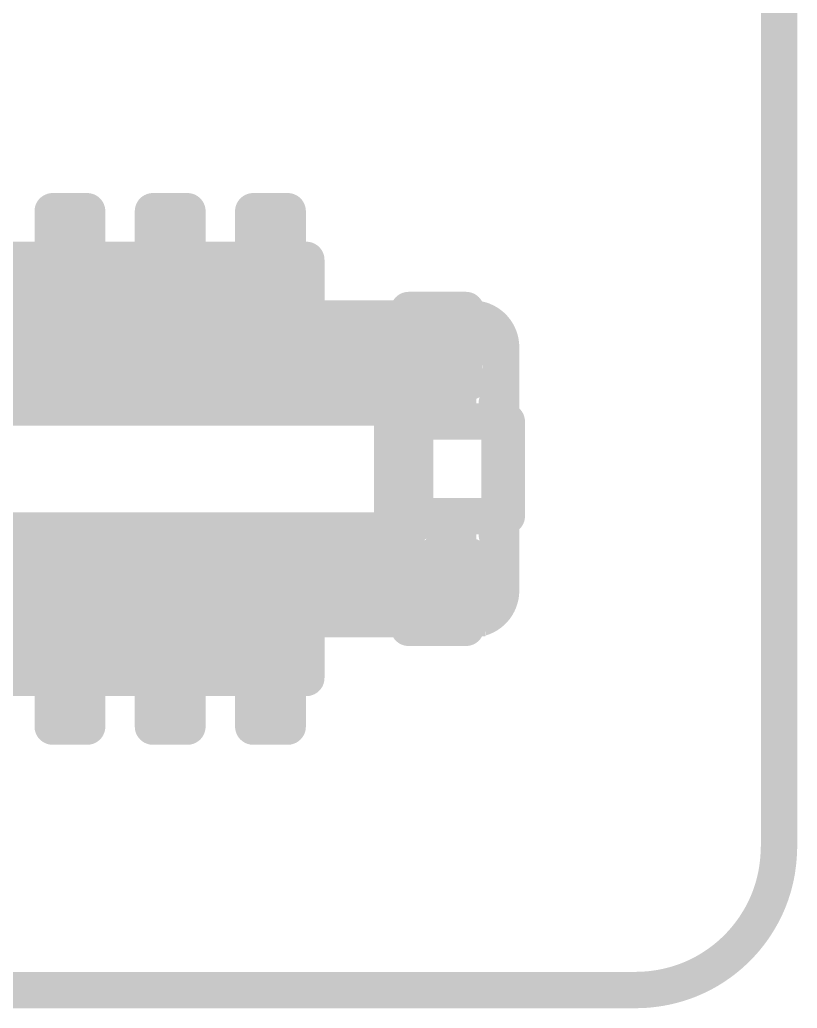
# Model space of a CAD drawing. Header units: millimetres. Extents: x 3362 to 3827, y -139 to 191.
# Drawn here: x 3564.442 to 3567.156, y -21.043 to -17.591 of the extents above; entities that cross this region are included whole.
import ezdxf

# ---------------------------------------------------------------- set-up
doc = ezdxf.new("R2010")
doc.units = ezdxf.units.MM
doc.header["$LTSCALE"] = 23.1
doc.layers.get('0').update_dxf_attribs({"linetype": 'CONTINUOUS'})

# ---------------------------------------------------------------- blocks, each defined once
blk = doc.blocks.new('PAD_R1')
at = {"const_width": 0.5}
blk.add_lwpolyline([(0.25, 0, 1), (-0.25, 0, 1)], format="xyb", close=True, dxfattribs=at)

msp = doc.modelspace()

# ---------------------------------------------------------------- linework, layer by layer
at = {"const_width": 0.127}
for points in [[(3567.092337316119, -20.479197461485), (3567.092337316119, -7.666167461485003)], [(3564.557162316119, -18.429165461485), (3564.557162316119, -18.259237461485)], [(3564.677305316119, -18.259237461485), (3564.557162316119, -18.259237461485)], [(3564.677305316119, -18.259237461485), (3564.677305316119, -18.429165461485)], [(3565.027317316119, -18.259237461485), (3564.907175316119, -18.259237461485)], [(3564.907175316119, -18.429165461485), (3564.907175316119, -18.259237461485)], [(3565.027317316119, -18.259237461485), (3565.027317316119, -18.429165461485)], [(3565.257187316119, -18.429165461485), (3565.257187316119, -18.259237461485)], [(3565.377327316119, -18.259237461485), (3565.257187316119, -18.259237461485)], [(3565.377327316119, -18.259237461485), (3565.377327316119, -18.429165461485)], [(3558.542187316119, -18.429165461485), (3565.442352316119, -18.429165461485)], [(3565.442352316119, -18.604170461485), (3565.442352316119, -18.429165461485)], [(3558.542187316119, -18.549052461485), (3565.442352316119, -18.549052461485)], [(3564.527190316118, -18.589184461485), (3564.527190316118, -18.68900746148499)], [(3564.527190316118, -18.589184461485), (3564.707277316118, -18.589184461485)], [(3564.707277316118, -18.68900746148499), (3564.707277316118, -18.589184461485)], [(3564.877202316118, -18.589184461485), (3565.057287316118, -18.589184461485)], [(3564.877202316118, -18.589184461485), (3564.877202316118, -18.68900746148499)], [(3565.057287316118, -18.68900746148499), (3565.057287316118, -18.589184461485)], [(3565.227215316118, -18.589184461485), (3565.407299316118, -18.589184461485)], [(3565.227215316118, -18.589184461485), (3565.227215316118, -18.68900746148499)], [(3565.407299316118, -18.68900746148499), (3565.407299316118, -18.589184461485)], [(3564.357264316119, -18.619157461485), (3564.527190316118, -18.619157461485)], [(3564.527190316118, -18.68900746148499), (3564.527190316118, -18.619157461485)], [(3564.707277316118, -18.619157461485), (3564.877202316118, -18.619157461485)], [(3564.707277316118, -18.619157461485), (3564.707277316118, -18.68900746148499)], [(3564.877202316118, -18.68900746148499), (3564.877202316118, -18.619157461485)], [(3565.057287316118, -18.619157461485), (3565.227215316118, -18.619157461485)], [(3565.057287316118, -18.619157461485), (3565.057287316118, -18.68900746148499)], [(3565.227215316118, -18.68900746148499), (3565.227215316118, -18.619157461485)], [(3565.407299316118, -18.619157461485), (3565.407299316118, -18.68900746148499)], [(3565.407299316118, -18.619157461485), (3565.446162316119, -18.619157461485)], [(3565.442352316119, -18.626522461485), (3565.442352316119, -18.619157461485)], [(3565.450227316119, -18.68900746148499), (3565.449464316119, -18.68722746148499), (3565.448447316118, -18.683672461485), (3565.447687316118, -18.68163946148499), (3565.447432316118, -18.679862461485), (3565.446925316119, -18.678085461485), (3565.446417316119, -18.676052461485), (3565.446162316119, -18.674274461485), (3565.445655316118, -18.672242461485), (3565.445399316119, -18.670464461485), (3565.445147316118, -18.668432461485), (3565.444129316118, -18.66284446148499), (3565.443115316119, -18.65166746148499), (3565.443115316119, -18.64887446148499), (3565.442859316118, -18.64506446148499), (3565.442607316118, -18.64150746148499), (3565.442607316118, -18.637697461485), (3565.442352316119, -18.633887461485), (3565.442352316119, -18.626522461485)], [(3565.472324316118, -18.634142461485), (3565.599832316118, -18.634142461485), (3565.994802316119, -18.634142461485)], [(3565.472324316118, -18.634142461485), (3565.472324316118, -18.734217461485)], [(3565.599832316118, -18.634142461485), (3565.599832316118, -18.88407746148499)], [(3565.599832316118, -18.88407746148499), (3565.599832316118, -18.634142461485)], [(3565.799730316118, -18.604170461485), (3565.999627316119, -18.604170461485)], [(3565.799730316118, -18.634142461485), (3565.799730316118, -18.604170461485)], [(3565.996579316118, -18.634649461485), (3565.994802316119, -18.634142461485)], [(3566.022235316118, -18.634142461485), (3565.994802316119, -18.634142461485)], [(3565.994802316119, -18.784002461485), (3565.994802316119, -18.634142461485)], [(3565.994802316119, -18.634142461485), (3565.994802316119, -18.844200461485)], [(3565.999627316119, -18.604170461485), (3565.999627316119, -18.634142461485)], [(3566.014614316118, -18.725582461485), (3566.014614316118, -18.708057461485), (3566.014359316118, -18.69941946148499), (3566.014107316118, -18.694340461485), (3566.014107316118, -18.68900746148499), (3566.013852316119, -18.683672461485), (3566.012837316119, -18.66944746148499), (3566.012582316119, -18.666400461485), (3566.012327316118, -18.663607461485), (3566.011820316118, -18.660557461485), (3566.011567316118, -18.65750946148499), (3566.011312316118, -18.655732461485), (3566.011057316118, -18.654207461485), (3566.010550316118, -18.65268446148499), (3566.010297316118, -18.65090746148499), (3566.009280316119, -18.647857461485), (3566.009027316119, -18.646587461485), (3566.008517316119, -18.645572461485), (3566.008264316119, -18.64455746148499), (3566.007247316118, -18.642524461485), (3566.006487316118, -18.64150746148499), (3566.005977316118, -18.640492461485), (3566.005470316119, -18.639729461485), (3566.004707316119, -18.63922246148499), (3566.004200316119, -18.638460461485), (3566.003437316119, -18.637952461485), (3566.002677316118, -18.63718946148499), (3566.001915316118, -18.63668246148499), (3566.001152316118, -18.636427461485), (3566.000137316119, -18.635920461485)], [(3564.527190316118, -18.68900746148499), (3564.357264316119, -18.68900746148499)], [(3564.527190316118, -18.68900746148499), (3564.517284316118, -18.784002461485)], [(3564.517284316118, -18.784002461485), (3564.527190316118, -18.68900746148499)], [(3564.707277316118, -18.68900746148499), (3564.527190316118, -18.68900746148499)], [(3564.877202316118, -18.68900746148499), (3564.707277316118, -18.68900746148499)], [(3564.707277316118, -18.68900746148499), (3564.717182316118, -18.784002461485)], [(3564.717182316118, -18.784002461485), (3564.707277316118, -18.68900746148499)], [(3564.867297316118, -18.784002461485), (3564.877202316118, -18.68900746148499)], [(3564.877202316118, -18.68900746148499), (3564.867297316118, -18.784002461485)], [(3565.057287316118, -18.68900746148499), (3564.877202316118, -18.68900746148499)], [(3565.227215316118, -18.68900746148499), (3565.057287316118, -18.68900746148499)], [(3565.057287316118, -18.68900746148499), (3565.067194316119, -18.784002461485)], [(3565.067194316119, -18.784002461485), (3565.057287316118, -18.68900746148499)], [(3565.217307316118, -18.784002461485), (3565.227215316118, -18.68900746148499)], [(3565.227215316118, -18.68900746148499), (3565.217307316118, -18.784002461485)], [(3565.407299316118, -18.68900746148499), (3565.227215316118, -18.68900746148499)], [(3565.450227316119, -18.68900746148499), (3565.407299316118, -18.68900746148499)], [(3565.407299316118, -18.68900746148499), (3565.417207316118, -18.784002461485)], [(3565.417207316118, -18.784002461485), (3565.407299316118, -18.68900746148499)], [(3565.467244316118, -18.724819461485), (3565.463435316118, -18.717962461485), (3565.462165316118, -18.71542246148499), (3565.461147316119, -18.71313746148499), (3565.459877316119, -18.710849461485), (3565.458607316118, -18.708310461485), (3565.457592316118, -18.706025461485), (3565.456322316119, -18.70373746148499), (3565.455307316119, -18.70119746148499), (3565.454290316118, -18.69891246148499), (3565.453275316118, -18.696372461485), (3565.452004316118, -18.694087461485), (3565.451242316119, -18.691547461485), (3565.450227316119, -18.68900746148499)], [(3565.472324316118, -18.734217461485), (3565.467244316118, -18.724819461485)], [(3565.599832316118, -18.734217461485), (3565.472324316118, -18.734217461485)], [(3565.994802316119, -18.734217461485), (3565.599832316118, -18.734217461485)], [(3565.994802316119, -18.734217461485), (3566.122310316118, -18.734217461485)], [(3566.014614316118, -18.725582461485), (3566.014867316118, -18.854107461485)], [(3566.122310316118, -18.734217461485), (3566.122310316118, -19.584102461485)], [(3564.367169316119, -18.784002461485), (3564.517284316118, -18.784002461485), (3564.717182316118, -18.784002461485)], [(3564.517284316118, -18.784002461485), (3564.517284316118, -18.88407746148499)], [(3564.517284316118, -18.88407746148499), (3564.517284316118, -18.784002461485)], [(3564.717182316118, -18.784002461485), (3564.867297316118, -18.784002461485), (3565.067194316119, -18.784002461485)], [(3564.717182316118, -18.88407746148499), (3564.717182316118, -18.784002461485)], [(3564.717182316118, -18.784002461485), (3564.717182316118, -18.88407746148499)], [(3564.867297316118, -18.784002461485), (3564.867297316118, -18.88407746148499)], [(3564.867297316118, -18.88407746148499), (3564.867297316118, -18.784002461485)], [(3565.067194316119, -18.784002461485), (3565.217307316118, -18.784002461485), (3565.417207316118, -18.784002461485)], [(3565.067194316119, -18.88407746148499), (3565.067194316119, -18.784002461485)], [(3565.067194316119, -18.784002461485), (3565.067194316119, -18.88407746148499)], [(3565.217307316118, -18.784002461485), (3565.217307316118, -18.88407746148499)], [(3565.217307316118, -18.88407746148499), (3565.217307316118, -18.784002461485)], [(3565.417207316118, -18.784002461485), (3565.599832316118, -18.784002461485), (3565.994802316119, -18.784002461485)], [(3565.417207316118, -18.784002461485), (3565.417207316118, -18.88407746148499)], [(3565.417207316118, -18.88407746148499), (3565.417207316118, -18.784002461485)], [(3565.763662316119, -18.88407746148499), (3565.765947316118, -18.88407746148499), (3565.767980316118, -18.88382446148499), (3565.770012316118, -18.88382446148499), (3565.772297316118, -18.88331746148499), (3565.774330316119, -18.883062461485), (3565.778394316118, -18.882047461485), (3565.781187316118, -18.881284461485), (3565.788807316118, -18.878237461485), (3565.791095316118, -18.87696746148499), (3565.793634316118, -18.87594946148499), (3565.796174316119, -18.874427461485), (3565.798967316118, -18.872902461485), (3565.801507316119, -18.871124461485), (3565.804047316118, -18.869599461485), (3565.809127316118, -18.866044461485), (3565.812430316118, -18.86350546148499), (3565.815732316119, -18.861217461485), (3565.818780316118, -18.858677461485), (3565.822082316118, -18.855884461485), (3565.825129316118, -18.85334446148499), (3565.829447316119, -18.84953446148499), (3565.833767316119, -18.845469461485), (3565.837830316118, -18.84165946148499), (3565.850022316118, -18.829467461485), (3565.854087316118, -18.825149461485), (3565.858150316119, -18.82108746148499), (3565.865007316118, -18.81371946148499), (3565.871612316118, -18.806355461485), (3565.878469316119, -18.798987461485), (3565.891677316118, -18.784002461485)], [(3565.970164316119, -18.862487461485), (3565.891677316118, -18.784002461485)], [(3565.994802316119, -18.784002461485), (3565.891677316118, -18.784002461485)], [(3565.970164316119, -18.844200461485), (3565.994802316119, -18.844200461485)], [(3565.970164316119, -18.862487461485), (3565.970164316119, -18.844200461485)], [(3565.972197316119, -18.850042461485), (3565.972197316119, -18.848772461485), (3565.971942316119, -18.848517461485), (3565.971942316119, -18.848010461485), (3565.971687316119, -18.848010461485), (3565.971687316119, -18.847247461485), (3565.971434316119, -18.847247461485), (3565.971434316119, -18.846739461485), (3565.971180316118, -18.846487461485), (3565.971180316118, -18.84597746148499), (3565.970927316118, -18.84572446148499), (3565.970672316118, -18.84521746148499), (3565.970672316118, -18.844962461485), (3565.970164316119, -18.844200461485)], [(3565.971687316119, -18.884587461485), (3565.971180316118, -18.87594946148499), (3565.970164316119, -18.862487461485)], [(3565.972197316119, -18.850042461485), (3565.972197316119, -18.902620461485)], [(3565.994802316119, -18.85385246148499), (3565.993277316118, -18.85385246148499), (3565.992007316118, -18.85359746148499), (3565.990484316118, -18.85359746148499), (3565.989214316119, -18.85334446148499), (3565.987437316118, -18.853090461485), (3565.985657316119, -18.853090461485), (3565.984135316118, -18.852837461485), (3565.980577316119, -18.852327461485), (3565.979055316118, -18.852074461485), (3565.977277316118, -18.851567461485), (3565.975497316118, -18.85131246148499), (3565.973974316118, -18.851057461485), (3565.972197316119, -18.850804461485)], [(3566.011312316118, -18.854107461485), (3566.009787316118, -18.854107461485), (3566.009534316118, -18.85385246148499), (3566.008772316119, -18.85385246148499), (3566.008517316119, -18.85359746148499), (3566.007757316119, -18.85359746148499), (3566.007502316118, -18.85334446148499), (3566.007247316118, -18.85334446148499), (3566.006487316118, -18.853090461485), (3566.004454316118, -18.852074461485), (3566.003692316119, -18.85181946148499), (3566.002167316118, -18.851057461485), (3566.001407316118, -18.850549461485), (3566.000897316118, -18.850297461485), (3566.000390316119, -18.84978746148499), (3565.999882316119, -18.84953446148499), (3565.999120316118, -18.849279461485), (3565.998612316119, -18.848772461485), (3565.998105316118, -18.848517461485), (3565.996072316118, -18.846487461485), (3565.995817316119, -18.846487461485), (3565.995817316119, -18.846232461485), (3565.995565316119, -18.846232461485), (3565.995565316119, -18.84597746148499), (3565.995309316118, -18.84597746148499), (3565.995309316118, -18.84572446148499), (3565.995057316119, -18.845469461485), (3565.995057316119, -18.84521746148499), (3565.994802316119, -18.844962461485), (3565.994802316119, -18.844200461485)], [(3566.001407316118, -18.854107461485), (3565.994802316119, -18.85385246148499)], [(3566.014867316118, -18.854107461485), (3566.001407316118, -18.854107461485)], [(3564.517284316118, -18.88407746148499), (3564.367169316119, -18.88407746148499)], [(3564.717182316118, -18.88407746148499), (3564.517284316118, -18.88407746148499)], [(3564.867297316118, -18.88407746148499), (3564.717182316118, -18.88407746148499)], [(3565.067194316119, -18.88407746148499), (3564.867297316118, -18.88407746148499)], [(3565.217307316118, -18.88407746148499), (3565.067194316119, -18.88407746148499)], [(3565.417207316118, -18.88407746148499), (3565.217307316118, -18.88407746148499)], [(3565.599832316118, -18.88407746148499), (3565.417207316118, -18.88407746148499)], [(3565.763662316119, -18.88407746148499), (3565.599832316118, -18.88407746148499)], [(3565.810145316118, -18.956977461485), (3565.737247316119, -18.88407746148499)], [(3565.972197316119, -18.906937461485), (3565.825129316118, -18.96789746148499)], [(3565.972197316119, -18.902620461485), (3565.972197316119, -18.892715461485), (3565.971942316119, -18.890682461485), (3565.971942316119, -18.888650461485), (3565.971687316119, -18.884587461485)], [(3565.972197316119, -18.902620461485), (3565.972197316119, -18.906937461485)], [(3565.972197316119, -18.99405946148499), (3565.972197316119, -18.906937461485)], [(3565.742327316118, -18.94402246148499), (3558.242214316118, -18.94402246148499)], [(3565.742327316118, -18.94402246148499), (3565.769757316119, -18.916590461485)], [(3565.742327316118, -19.374045461485), (3565.742327316118, -18.94402246148499)], [(3566.107325316118, -18.929037461485), (3566.122310316118, -18.929037461485)], [(3566.107325316118, -18.929037461485), (3566.107325316118, -18.98974246148499)], [(3566.107325316118, -18.934117461485), (3566.117230316118, -18.934117461485)], [(3566.122310316118, -18.929037461485), (3566.117230316118, -18.934117461485)], [(3566.117230316118, -19.384205461485), (3566.117230316118, -18.934117461485)], [(3566.117230316118, -18.99405946148499), (3566.117230316118, -18.934117461485)], [(3565.802269316118, -19.36921746148499), (3565.802269316118, -18.949102461485)], [(3565.820557316119, -18.965104461485), (3565.817510316118, -18.963072461485), (3565.817002316118, -18.962817461485), (3565.816494316118, -18.96230946148499), (3565.815987316118, -18.962057461485), (3565.815477316119, -18.961547461485), (3565.814970316118, -18.961294461485), (3565.814462316119, -18.960787461485), (3565.813954316119, -18.960532461485), (3565.813447316118, -18.96002446148499), (3565.812937316118, -18.959769461485), (3565.810145316118, -18.956977461485)], [(3565.820557316119, -18.965104461485), (3565.820557316119, -19.35296246148499)], [(3565.820557316119, -18.965104461485), (3565.825129316118, -18.96789746148499)], [(3565.825129316118, -18.99405946148499), (3565.825129316118, -18.96789746148499)], [(3566.107325316118, -18.954182461485), (3566.117230316118, -18.954182461485)], [(3566.117230316118, -18.99405946148499), (3565.822337316118, -18.99405946148499)], [(3565.822337316118, -19.324007461485), (3565.822337316118, -18.99405946148499)], [(3566.107325316118, -18.98415446148499), (3566.117230316118, -18.99405946148499)], [(3566.116722316118, -18.99405946148499), (3566.116215316119, -18.993552461485), (3566.115707316118, -18.993552461485), (3566.115197316119, -18.993045461485), (3566.114690316118, -18.992789461485), (3566.114437316119, -18.992537461485), (3566.113927316118, -18.992537461485), (3566.113675316118, -18.992282461485), (3566.113167316118, -18.99202746148499), (3566.112912316118, -18.99177446148499), (3566.112405316118, -18.99177446148499), (3566.111897316118, -18.991519461485), (3566.111642316118, -18.99126746148499), (3566.111135316119, -18.991012461485), (3566.110879316118, -18.991012461485), (3566.110372316119, -18.990757461485), (3566.109865316118, -18.990757461485), (3566.109609316119, -18.990505461485), (3566.109102316118, -18.99024946148499), (3566.108847316118, -18.99024946148499)], [(3566.115960316119, -18.99405946148499), (3566.117230316118, -18.99405946148499)], [(3566.122310316118, -18.99405946148499), (3566.117737316118, -18.99405946148499)], [(3566.122310316118, -18.99405946148499), (3566.142122316119, -18.99405946148499)], [(3566.142122316119, -19.324007461485), (3566.142122316119, -18.99405946148499)], [(3566.117230316118, -19.028857461485), (3566.122310316118, -19.033177461485)], [(3566.122310316118, -19.09388246148499), (3566.117230316118, -19.089564461485)], [(3566.122310316118, -19.124107461485), (3566.117230316118, -19.124107461485)], [(3566.117230316118, -19.19421246148499), (3566.122310316118, -19.19421246148499)], [(3566.117230316118, -19.228757461485), (3566.122310316118, -19.224437461485)], [(3566.122310316118, -19.285145461485), (3566.117230316118, -19.289462461485)], [(3565.822337316118, -19.324007461485), (3566.115960316119, -19.324007461485)], [(3565.825129316118, -19.350422461485), (3565.825129316118, -19.324007461485)], [(3565.972197316119, -19.324007461485), (3565.972197316119, -19.41112746148499)], [(3566.117230316118, -19.324007461485), (3566.107325316118, -19.33416746148499)], [(3566.116722316118, -19.324007461485), (3566.116215316119, -19.32451446148499), (3566.115707316118, -19.324767461485), (3566.115197316119, -19.325277461485), (3566.114690316118, -19.325277461485), (3566.114437316119, -19.325529461485), (3566.113927316118, -19.325785461485), (3566.113675316118, -19.326037461485), (3566.113167316118, -19.326292461485), (3566.112912316118, -19.326292461485), (3566.111897316118, -19.326799461485), (3566.111642316118, -19.32705446148499), (3566.111135316119, -19.32705446148499), (3566.110879316118, -19.32730746148499), (3566.110372316119, -19.32730746148499), (3566.109865316118, -19.327562461485), (3566.109609316119, -19.327817461485), (3566.109102316118, -19.327817461485), (3566.108847316118, -19.328070461485)], [(3566.117230316118, -19.324007461485), (3566.115960316119, -19.324007461485)], [(3566.116722316118, -19.324007461485), (3566.117230316118, -19.324007461485)], [(3566.117230316118, -19.324007461485), (3566.117230316118, -19.384205461485)], [(3566.122310316118, -19.324007461485), (3566.117737316118, -19.324007461485)], [(3566.122310316118, -19.324007461485), (3566.142122316119, -19.324007461485)], [(3565.825129316118, -19.350422461485), (3565.820557316119, -19.35296246148499), (3565.817510316118, -19.35499446148499), (3565.817002316118, -19.355502461485), (3565.816494316118, -19.355757461485), (3565.815987316118, -19.356264461485), (3565.815477316119, -19.356517461485), (3565.814970316118, -19.357027461485), (3565.814462316119, -19.35727946148499), (3565.813447316118, -19.35829746148499), (3565.812937316118, -19.358549461485), (3565.812430316118, -19.35905746148499), (3565.811922316118, -19.359312461485), (3565.811667316118, -19.359819461485), (3565.810652316119, -19.36083746148499), (3565.810145316118, -19.36108946148499)], [(3565.972197316119, -19.41112746148499), (3565.825129316118, -19.350422461485)], [(3566.107325316118, -19.328577461485), (3566.107325316118, -19.38902946148499)], [(3558.242214316118, -19.374045461485), (3565.742327316118, -19.374045461485)], [(3565.737247316119, -19.434242461485), (3565.810145316118, -19.36108946148499)], [(3565.742327316118, -19.374045461485), (3565.769757316119, -19.401729461485)], [(3566.117230316118, -19.364137461485), (3566.107325316118, -19.364137461485)], [(3566.117230316118, -19.384205461485), (3566.107325316118, -19.384205461485)], [(3566.122310316118, -19.38902946148499), (3566.107325316118, -19.38902946148499)], [(3566.117230316118, -19.384205461485), (3566.122310316118, -19.38902946148499)], [(3565.972197316119, -19.415447461485), (3565.972197316119, -19.424337461485), (3565.971942316119, -19.426622461485), (3565.971942316119, -19.428907461485), (3565.971687316119, -19.43119446148499)], [(3565.972197316119, -19.41112746148499), (3565.972197316119, -19.415447461485)], [(3565.972197316119, -19.468024461485), (3565.972197316119, -19.415447461485)], [(3564.367169316119, -19.434242461485), (3564.517284316118, -19.434242461485), (3564.717182316118, -19.434242461485)], [(3564.517284316118, -19.434242461485), (3564.517284316118, -19.534064461485)], [(3564.517284316118, -19.534064461485), (3564.517284316118, -19.434242461485)], [(3564.717182316118, -19.434242461485), (3564.867297316118, -19.434242461485), (3565.067194316119, -19.434242461485)], [(3564.717182316118, -19.534064461485), (3564.717182316118, -19.434242461485)], [(3564.717182316118, -19.434242461485), (3564.717182316118, -19.534064461485)], [(3564.867297316118, -19.534064461485), (3564.867297316118, -19.434242461485)], [(3564.867297316118, -19.434242461485), (3564.867297316118, -19.534064461485)], [(3565.067194316119, -19.534064461485), (3565.067194316119, -19.434242461485)], [(3565.067194316119, -19.434242461485), (3565.067194316119, -19.534064461485)], [(3565.067194316119, -19.434242461485), (3565.217307316118, -19.434242461485), (3565.417207316118, -19.434242461485)], [(3565.217307316118, -19.434242461485), (3565.217307316118, -19.534064461485)], [(3565.217307316118, -19.534064461485), (3565.217307316118, -19.434242461485)], [(3565.417207316118, -19.534064461485), (3565.417207316118, -19.434242461485)], [(3565.417207316118, -19.434242461485), (3565.417207316118, -19.534064461485)], [(3565.417207316118, -19.434242461485), (3565.599832316118, -19.434242461485)], [(3565.599832316118, -19.434242461485), (3565.599832316118, -19.68417746148499)], [(3565.599832316118, -19.68417746148499), (3565.599832316118, -19.434242461485)], [(3565.599832316118, -19.434242461485), (3565.763662316119, -19.434242461485)], [(3565.891677316118, -19.534064461485), (3565.878469316119, -19.51933246148499), (3565.871612316118, -19.511967461485), (3565.865007316118, -19.504599461485), (3565.858150316119, -19.49723446148499), (3565.854087316118, -19.49291746148499), (3565.833767316119, -19.47259746148499), (3565.825129316118, -19.46497746148499), (3565.822082316118, -19.462182461485), (3565.818780316118, -19.459642461485), (3565.815732316119, -19.45710246148499), (3565.812430316118, -19.454562461485), (3565.809127316118, -19.452277461485), (3565.801507316119, -19.44694246148499), (3565.798967316118, -19.44541746148499), (3565.796174316119, -19.443894461485), (3565.793634316118, -19.442369461485), (3565.791095316118, -19.441099461485), (3565.788807316118, -19.440085461485), (3565.786267316118, -19.43881446148499), (3565.783727316119, -19.438052461485), (3565.781187316118, -19.43703746148499), (3565.778394316118, -19.436275461485), (3565.772297316118, -19.434749461485), (3565.770012316118, -19.43449746148499), (3565.767980316118, -19.434242461485), (3565.763662316119, -19.434242461485)], [(3565.891677316118, -19.534064461485), (3565.970164316119, -19.45557746148499)], [(3565.971180316118, -19.440592461485), (3565.970164316119, -19.45557746148499)], [(3565.970164316119, -19.474120461485), (3565.970164316119, -19.45557746148499)], [(3565.971687316119, -19.43119446148499), (3565.971434316119, -19.435512461485), (3565.971180316118, -19.440592461485)], [(3565.970417316118, -19.47335746148499), (3565.970164316119, -19.474120461485)], [(3565.994802316119, -19.474120461485), (3565.970164316119, -19.474120461485)], [(3565.970927316118, -19.472849461485), (3565.970417316118, -19.47335746148499)], [(3565.972197316119, -19.468024461485), (3565.972197316119, -19.46929446148499), (3565.971942316119, -19.46954746148499), (3565.971942316119, -19.470057461485), (3565.971687316119, -19.470309461485), (3565.971687316119, -19.470817461485), (3565.971434316119, -19.47107246148499), (3565.971434316119, -19.471327461485), (3565.971180316118, -19.471834461485), (3565.971180316118, -19.472087461485), (3565.970927316118, -19.472342461485), (3565.970927316118, -19.472849461485)], [(3565.994802316119, -19.464467461485), (3565.992007316118, -19.464467461485), (3565.990484316118, -19.464722461485), (3565.989214316119, -19.46497746148499), (3565.987690316118, -19.46497746148499), (3565.986420316119, -19.46522946148499), (3565.984897316119, -19.46548446148499), (3565.983627316118, -19.46548446148499), (3565.981595316119, -19.46573746148499), (3565.979817316118, -19.466247461485), (3565.977785316119, -19.466499461485), (3565.976007316119, -19.466754461485), (3565.973974316118, -19.467007461485), (3565.972197316119, -19.467517461485)], [(3566.011312316118, -19.464215461485), (3566.009534316118, -19.464215461485), (3566.009280316119, -19.464467461485), (3566.008517316119, -19.464467461485), (3566.008264316119, -19.464722461485), (3566.007502316118, -19.464722461485), (3566.007247316118, -19.46497746148499), (3566.006487316118, -19.46522946148499), (3566.004454316118, -19.466247461485), (3566.003692316119, -19.466499461485), (3566.002167316118, -19.46726246148499), (3566.001407316118, -19.467517461485), (3566.000897316118, -19.468024461485), (3566.000390316119, -19.468277461485), (3565.999882316119, -19.46878746148499), (3565.999120316118, -19.469039461485), (3565.998612316119, -19.46954746148499), (3565.998105316118, -19.469802461485), (3565.997342316118, -19.470564461485), (3565.997087316118, -19.470564461485), (3565.995309316118, -19.472342461485), (3565.995309316118, -19.47259746148499), (3565.995057316119, -19.472849461485), (3565.995057316119, -19.47310446148499), (3565.994802316119, -19.47335746148499), (3565.994802316119, -19.474120461485)], [(3566.001407316118, -19.464215461485), (3565.994802316119, -19.464467461485)], [(3565.994802316119, -19.68417746148499), (3565.994802316119, -19.474120461485)], [(3566.014867316118, -19.464215461485), (3566.001407316118, -19.464215461485)], [(3566.006232316118, -19.677320461485), (3566.006994316119, -19.676304461485), (3566.008010316118, -19.674272461485), (3566.008264316119, -19.673002461485), (3566.009280316119, -19.670970461485), (3566.009787316118, -19.669192461485), (3566.010042316118, -19.667667461485), (3566.010550316118, -19.666144461485), (3566.010804316118, -19.664367461485), (3566.011057316118, -19.662842461485), (3566.011567316118, -19.66004746148499), (3566.012074316119, -19.657507461485), (3566.012327316118, -19.654715461485), (3566.012582316119, -19.652174461485), (3566.012837316119, -19.649379461485), (3566.013089316119, -19.646840461485), (3566.013344316118, -19.644047461485), (3566.013344316118, -19.641252461485), (3566.013852316119, -19.630585461485), (3566.014107316118, -19.62499746148499), (3566.014359316118, -19.61966246148499), (3566.014359316118, -19.614327461485), (3566.014614316118, -19.606707461485), (3566.014614316118, -19.59172246148499), (3566.014867316118, -19.464215461485)], [(3564.517284316118, -19.534064461485), (3564.367169316119, -19.534064461485)], [(3564.527190316118, -19.629060461485), (3564.517284316118, -19.534064461485)], [(3564.517284316118, -19.534064461485), (3564.527190316118, -19.629060461485)], [(3564.717182316118, -19.534064461485), (3564.517284316118, -19.534064461485)], [(3564.707277316118, -19.629060461485), (3564.717182316118, -19.534064461485)], [(3564.717182316118, -19.534064461485), (3564.707277316118, -19.629060461485)], [(3564.867297316118, -19.534064461485), (3564.717182316118, -19.534064461485)], [(3565.067194316119, -19.534064461485), (3564.867297316118, -19.534064461485)], [(3564.867297316118, -19.534064461485), (3564.877202316118, -19.629060461485)], [(3564.877202316118, -19.629060461485), (3564.867297316118, -19.534064461485)], [(3565.057287316118, -19.629060461485), (3565.067194316119, -19.534064461485)], [(3565.067194316119, -19.534064461485), (3565.057287316118, -19.629060461485)], [(3565.217307316118, -19.534064461485), (3565.067194316119, -19.534064461485)], [(3565.417207316118, -19.534064461485), (3565.217307316118, -19.534064461485)], [(3565.217307316118, -19.534064461485), (3565.227215316118, -19.629060461485)], [(3565.227215316118, -19.629060461485), (3565.217307316118, -19.534064461485)], [(3565.407299316118, -19.629060461485), (3565.417207316118, -19.534064461485)], [(3565.417207316118, -19.534064461485), (3565.407299316118, -19.629060461485)], [(3565.599832316118, -19.534064461485), (3565.417207316118, -19.534064461485)], [(3565.994802316119, -19.534064461485), (3565.599832316118, -19.534064461485)], [(3565.891677316118, -19.534064461485), (3565.994802316119, -19.534064461485)], [(3565.994802316119, -19.68417746148499), (3565.994802316119, -19.534064461485)], [(3565.472324316118, -19.584102461485), (3565.467244316118, -19.593499461485), (3565.464705316118, -19.598072461485), (3565.462165316118, -19.602645461485), (3565.461147316119, -19.605184461485), (3565.458607316118, -19.609757461485), (3565.457592316118, -19.612297461485), (3565.456322316119, -19.614582461485), (3565.455307316119, -19.616867461485), (3565.454290316118, -19.619407461485), (3565.453275316118, -19.62169446148499), (3565.452004316118, -19.624235461485), (3565.451242316119, -19.626775461485), (3565.450227316119, -19.629060461485)], [(3565.472324316118, -19.584102461485), (3565.472324316118, -19.68417746148499)], [(3565.472324316118, -19.584102461485), (3565.599832316118, -19.584102461485)], [(3565.599832316118, -19.584102461485), (3565.994802316119, -19.584102461485)], [(3565.994802316119, -19.584102461485), (3566.122310316118, -19.584102461485)], [(3564.357264316119, -19.629060461485), (3564.527190316118, -19.629060461485), (3564.707277316118, -19.629060461485)], [(3564.527190316118, -19.699164461485), (3564.527190316118, -19.629060461485)], [(3564.527190316118, -19.629060461485), (3564.527190316118, -19.729137461485)], [(3564.707277316118, -19.629060461485), (3564.877202316118, -19.629060461485), (3565.057287316118, -19.629060461485)], [(3564.707277316118, -19.729137461485), (3564.707277316118, -19.629060461485)], [(3564.707277316118, -19.629060461485), (3564.707277316118, -19.699164461485)], [(3564.877202316118, -19.699164461485), (3564.877202316118, -19.629060461485)], [(3564.877202316118, -19.629060461485), (3564.877202316118, -19.729137461485)], [(3565.057287316118, -19.729137461485), (3565.057287316118, -19.629060461485)], [(3565.057287316118, -19.629060461485), (3565.227215316118, -19.629060461485), (3565.407299316118, -19.629060461485)], [(3565.057287316118, -19.629060461485), (3565.057287316118, -19.699164461485)], [(3565.227215316118, -19.629060461485), (3565.227215316118, -19.729137461485)], [(3565.227215316118, -19.699164461485), (3565.227215316118, -19.629060461485)], [(3565.407299316118, -19.629060461485), (3565.407299316118, -19.699164461485)], [(3565.407299316118, -19.729137461485), (3565.407299316118, -19.629060461485)], [(3565.407299316118, -19.629060461485), (3565.450227316119, -19.629060461485)], [(3565.442352316119, -19.699164461485), (3565.442352316119, -19.68417746148499), (3565.442607316118, -19.680622461485), (3565.442607316118, -19.676812461485), (3565.442859316118, -19.67325746148499), (3565.443115316119, -19.66944746148499), (3565.443115316119, -19.666652461485), (3565.443877316118, -19.65826946148499), (3565.444129316118, -19.655222461485), (3565.445147316118, -19.64963446148499), (3565.445399316119, -19.647857461485), (3565.445655316118, -19.64582446148499), (3565.446162316119, -19.644047461485), (3565.446417316119, -19.642014461485), (3565.447432316118, -19.638457461485), (3565.447687316118, -19.636427461485), (3565.448447316118, -19.634647461485), (3565.448957316118, -19.632870461485), (3565.449464316119, -19.630837461485), (3565.450227316119, -19.629060461485)], [(3564.527190316118, -19.699164461485), (3564.357264316119, -19.699164461485)], [(3564.877202316118, -19.699164461485), (3564.707277316118, -19.699164461485)], [(3565.227215316118, -19.699164461485), (3565.057287316118, -19.699164461485)], [(3565.446162316119, -19.699164461485), (3565.407299316118, -19.699164461485)], [(3565.599832316118, -19.68417746148499), (3565.472324316118, -19.68417746148499)], [(3565.994802316119, -19.68417746148499), (3565.599832316118, -19.68417746148499)], [(3565.799730316118, -19.68417746148499), (3565.799730316118, -19.71414946148499)], [(3565.994802316119, -19.68417746148499), (3565.996579316118, -19.683669461485)], [(3565.994802316119, -19.68417746148499), (3566.022235316118, -19.68417746148499)], [(3565.999120316118, -19.682655461485), (3566.000137316119, -19.68239946148499), (3566.000390316119, -19.682147461485), (3566.000645316119, -19.682147461485), (3566.000897316118, -19.68189246148499), (3566.001152316118, -19.68189246148499), (3566.001407316118, -19.681637461485), (3566.001660316118, -19.681637461485), (3566.001915316118, -19.681384461485), (3566.002167316118, -19.681384461485), (3566.002677316118, -19.680877461485), (3566.002930316118, -19.680877461485), (3566.002930316118, -19.680622461485), (3566.003185316118, -19.680622461485), (3566.003947316119, -19.67985946148499), (3566.004200316119, -19.67985946148499), (3566.004200316119, -19.67960746148499), (3566.004707316119, -19.679097461485), (3566.004962316119, -19.679097461485), (3566.004962316119, -19.678845461485), (3566.005724316118, -19.67808246148499), (3566.005724316118, -19.67782746148499), (3566.005977316118, -19.67757446148499), (3566.005977316118, -19.677320461485), (3566.006232316118, -19.677320461485)], [(3565.999627316119, -19.71414946148499), (3565.999627316119, -19.68417746148499)], [(3564.707277316118, -19.729137461485), (3564.527190316118, -19.729137461485)], [(3565.057287316118, -19.729137461485), (3564.877202316118, -19.729137461485)], [(3565.407299316118, -19.729137461485), (3565.227215316118, -19.729137461485)], [(3565.442352316119, -19.889157461485), (3565.442352316119, -19.71414946148499)], [(3565.799730316118, -19.71414946148499), (3565.999627316119, -19.71414946148499)], [(3558.542187316119, -19.769015461485), (3565.442352316119, -19.769015461485)], [(3558.542187316119, -19.889157461485), (3565.442352316119, -19.889157461485)], [(3564.557162316119, -20.05908246148499), (3564.557162316119, -19.889157461485)], [(3564.677305316119, -19.889157461485), (3564.677305316119, -20.05908246148499)], [(3564.907175316119, -20.05908246148499), (3564.907175316119, -19.889157461485)], [(3565.027317316119, -19.889157461485), (3565.027317316119, -20.05908246148499)], [(3565.257187316119, -20.05908246148499), (3565.257187316119, -19.889157461485)], [(3565.377327316119, -19.889157461485), (3565.377327316119, -20.05908246148499)], [(3564.557162316119, -20.05908246148499), (3564.677305316119, -20.05908246148499)], [(3564.907175316119, -20.05908246148499), (3565.027317316119, -20.05908246148499)], [(3565.257187316119, -20.05908246148499), (3565.377327316119, -20.05908246148499)], [(3567.092337316119, -20.479197461485), (3567.091827316119, -20.49646946148499), (3567.090812316118, -20.513487461485), (3567.089287316118, -20.530507461485), (3567.087257316119, -20.547017461485), (3567.084970316118, -20.56352746148499), (3567.081922316119, -20.579782461485), (3567.078367316119, -20.596037461485), (3567.074302316119, -20.612039461485), (3567.069730316119, -20.627535461485), (3567.064650316119, -20.643282461485), (3567.059062316119, -20.65852246148499), (3567.052967316118, -20.673762461485), (3567.046362316119, -20.68849446148499), (3567.039250316118, -20.703227461485), (3567.031885316118, -20.717450461485), (3567.023757316118, -20.731674461485), (3567.015375316118, -20.745390461485), (3567.006737316118, -20.75885246148499), (3566.997595316118, -20.771807461485), (3566.987942316118, -20.784759461485), (3566.978037316118, -20.797207461485), (3566.967622316119, -20.80939746148499), (3566.956955316118, -20.82108246148499), (3566.945777316118, -20.83276746148499), (3566.934347316118, -20.843687461485), (3566.922410316119, -20.854609461485), (3566.910472316118, -20.864769461485), (3566.897772316119, -20.874929461485), (3566.885072316119, -20.884327461485), (3566.871864316118, -20.893472461485), (3566.858402316118, -20.902362461485), (3566.844687316118, -20.910744461485), (3566.830717316118, -20.918617461485), (3566.816237316119, -20.926237461485), (3566.801760316119, -20.93309746148499), (3566.786775316118, -20.93969946148499), (3566.771787316118, -20.945797461485), (3566.756295316119, -20.95138446148499), (3566.740800316118, -20.956464461485), (3566.725052316118, -20.96103746148499), (3566.709049316119, -20.965099461485), (3566.693047316118, -20.96865746148499), (3566.676792316119, -20.971704461485), (3566.660282316118, -20.974245461485), (3566.643517316118, -20.976277461485), (3566.626754316118, -20.977800461485), (3566.609482316118, -20.978562461485), (3566.592209316118, -20.979069461485)], [(3566.592209316118, -20.979069461485), (3557.392329316119, -20.979069461485)]]:
    msp.add_lwpolyline(points, dxfattribs=at)
for points in [[(3565.442352316119, -18.604170461485, 0.414273), (3565.472324316118, -18.634142461485)], [(3566.000137316119, -18.635920461485, 0.032275), (3565.996579316118, -18.634649461485)], [(3566.122310316118, -18.734217461485, 0.414231), (3566.022235316118, -18.634142461485)], [(3566.109609316119, -18.98796446148499, 0.008244), (3566.108087316118, -18.98745746148499)], [(3566.108087316118, -19.331372461485, 0.009073), (3566.109865316118, -19.33086446148499)], [(3566.022235316118, -19.68417746148499, 0.414231), (3566.122310316118, -19.584102461485)], [(3565.472324316118, -19.68417746148499, 0.414273), (3565.442352316119, -19.71414946148499)], [(3565.996579316118, -19.683669461485, 0.023828), (3565.999120316118, -19.682655461485)]]:
    msp.add_lwpolyline(points, format="xyb", dxfattribs=at)

# ---------------------------------------------------------------- block references
at = {"xscale": 0.127, "yscale": 0.127}
for p in [(3564.557162316119, -18.259237461485), (3564.557162316119, -18.259237461485), (3564.677305316119, -18.259237461485), (3564.677305316119, -18.259237461485), (3564.907175316119, -18.259237461485), (3564.907175316119, -18.259237461485), (3565.027317316119, -18.259237461485), (3565.027317316119, -18.259237461485), (3565.257187316119, -18.259237461485), (3565.257187316119, -18.259237461485), (3565.377327316119, -18.259237461485), (3565.377327316119, -18.259237461485), (3564.557162316119, -18.429165461485), (3564.677305316119, -18.429165461485), (3564.907175316119, -18.429165461485), (3565.027317316119, -18.429165461485), (3565.257187316119, -18.429165461485), (3565.377327316119, -18.429165461485), (3565.442352316119, -18.429165461485), (3565.442352316119, -18.429165461485), (3565.442352316119, -18.549052461485), (3564.527190316118, -18.589184461485), (3564.527190316118, -18.589184461485), (3564.707277316118, -18.589184461485), (3564.707277316118, -18.589184461485), (3564.877202316118, -18.589184461485), (3564.877202316118, -18.589184461485), (3565.057287316118, -18.589184461485), (3565.057287316118, -18.589184461485), (3565.227215316118, -18.589184461485), (3565.227215316118, -18.589184461485), (3565.407299316118, -18.589184461485), (3565.407299316118, -18.589184461485), (3564.527190316118, -18.619157461485), (3564.527190316118, -18.619157461485), (3564.707277316118, -18.619157461485), (3564.707277316118, -18.619157461485), (3564.877202316118, -18.619157461485), (3564.877202316118, -18.619157461485), (3565.057287316118, -18.619157461485), (3565.057287316118, -18.619157461485), (3565.227215316118, -18.619157461485), (3565.227215316118, -18.619157461485), (3565.407299316118, -18.619157461485), (3565.407299316118, -18.619157461485), (3565.442352316119, -18.604170461485), (3565.442352316119, -18.604170461485), (3565.442352316119, -18.619157461485), (3565.442352316119, -18.626522461485), (3565.442352316119, -18.626522461485), (3565.446162316119, -18.619157461485), (3565.472324316118, -18.634142461485), (3565.472324316118, -18.634142461485), (3565.472324316118, -18.634142461485), (3565.599832316118, -18.634142461485), (3565.599832316118, -18.634142461485), (3565.799730316118, -18.604170461485), (3565.799730316118, -18.604170461485), (3565.799730316118, -18.634142461485), (3565.994802316119, -18.634142461485), (3565.994802316119, -18.634142461485), (3565.994802316119, -18.634142461485), (3565.994802316119, -18.634142461485), (3565.994802316119, -18.634142461485), (3565.996579316118, -18.634649461485), (3565.996579316118, -18.634649461485), (3565.999627316119, -18.604170461485), (3565.999627316119, -18.604170461485), (3565.999627316119, -18.634142461485), (3566.022235316118, -18.634142461485), (3566.022235316118, -18.634142461485), (3566.000137316119, -18.635920461485), (3566.000137316119, -18.635920461485), (3564.527190316118, -18.68900746148499), (3564.527190316118, -18.68900746148499), (3564.527190316118, -18.68900746148499), (3564.527190316118, -18.68900746148499), (3564.527190316118, -18.68900746148499), (3564.527190316118, -18.68900746148499), (3564.707277316118, -18.68900746148499), (3564.707277316118, -18.68900746148499), (3564.707277316118, -18.68900746148499), (3564.707277316118, -18.68900746148499), (3564.707277316118, -18.68900746148499), (3564.707277316118, -18.68900746148499), (3564.877202316118, -18.68900746148499), (3564.877202316118, -18.68900746148499), (3564.877202316118, -18.68900746148499), (3564.877202316118, -18.68900746148499), (3564.877202316118, -18.68900746148499), (3564.877202316118, -18.68900746148499), (3565.057287316118, -18.68900746148499), (3565.057287316118, -18.68900746148499), (3565.057287316118, -18.68900746148499), (3565.057287316118, -18.68900746148499), (3565.057287316118, -18.68900746148499), (3565.057287316118, -18.68900746148499), (3565.227215316118, -18.68900746148499), (3565.227215316118, -18.68900746148499), (3565.227215316118, -18.68900746148499), (3565.227215316118, -18.68900746148499), (3565.227215316118, -18.68900746148499), (3565.227215316118, -18.68900746148499), (3565.407299316118, -18.68900746148499), (3565.407299316118, -18.68900746148499), (3565.407299316118, -18.68900746148499), (3565.407299316118, -18.68900746148499), (3565.407299316118, -18.68900746148499), (3565.407299316118, -18.68900746148499), (3565.450227316119, -18.68900746148499), (3565.450227316119, -18.68900746148499), (3565.450227316119, -18.68900746148499), (3565.467244316118, -18.724819461485), (3565.467244316118, -18.724819461485), (3565.472324316118, -18.734217461485), (3565.472324316118, -18.734217461485), (3565.472324316118, -18.734217461485), (3565.599832316118, -18.734217461485), (3565.599832316118, -18.734217461485), (3565.994802316119, -18.734217461485), (3565.994802316119, -18.734217461485), (3566.014614316118, -18.725582461485), (3566.014614316118, -18.725582461485), (3566.122310316118, -18.734217461485), (3566.122310316118, -18.734217461485), (3566.122310316118, -18.734217461485), (3564.517284316118, -18.784002461485), (3564.517284316118, -18.784002461485), (3564.517284316118, -18.784002461485), (3564.517284316118, -18.784002461485), (3564.717182316118, -18.784002461485), (3564.717182316118, -18.784002461485), (3564.717182316118, -18.784002461485), (3564.717182316118, -18.784002461485), (3564.717182316118, -18.784002461485), (3564.717182316118, -18.784002461485), (3564.867297316118, -18.784002461485), (3564.867297316118, -18.784002461485), (3564.867297316118, -18.784002461485), (3564.867297316118, -18.784002461485), (3565.067194316119, -18.784002461485), (3565.067194316119, -18.784002461485), (3565.067194316119, -18.784002461485), (3565.067194316119, -18.784002461485), (3565.067194316119, -18.784002461485), (3565.067194316119, -18.784002461485), (3565.217307316118, -18.784002461485), (3565.217307316118, -18.784002461485), (3565.217307316118, -18.784002461485), (3565.217307316118, -18.784002461485), (3565.417207316118, -18.784002461485), (3565.417207316118, -18.784002461485), (3565.417207316118, -18.784002461485), (3565.417207316118, -18.784002461485), (3565.417207316118, -18.784002461485), (3565.417207316118, -18.784002461485), (3565.891677316118, -18.784002461485), (3565.891677316118, -18.784002461485), (3565.891677316118, -18.784002461485), (3565.994802316119, -18.784002461485), (3565.994802316119, -18.784002461485), (3565.994802316119, -18.784002461485), (3565.970164316119, -18.844200461485), (3565.970164316119, -18.844200461485), (3565.970164316119, -18.844200461485), (3565.970164316119, -18.862487461485), (3565.970164316119, -18.862487461485), (3565.970164316119, -18.862487461485), (3565.972197316119, -18.850042461485), (3565.972197316119, -18.850042461485), (3565.972197316119, -18.850804461485), (3565.994802316119, -18.844200461485), (3565.994802316119, -18.844200461485), (3565.994802316119, -18.844200461485), (3565.994802316119, -18.85385246148499), (3565.994802316119, -18.85385246148499), (3566.001407316118, -18.854107461485), (3566.001407316118, -18.854107461485), (3566.011312316118, -18.854107461485), (3566.014867316118, -18.854107461485), (3566.014867316118, -18.854107461485), (3564.517284316118, -18.88407746148499), (3564.517284316118, -18.88407746148499), (3564.517284316118, -18.88407746148499), (3564.517284316118, -18.88407746148499), (3564.717182316118, -18.88407746148499), (3564.717182316118, -18.88407746148499), (3564.717182316118, -18.88407746148499), (3564.717182316118, -18.88407746148499), (3564.867297316118, -18.88407746148499), (3564.867297316118, -18.88407746148499), (3564.867297316118, -18.88407746148499), (3564.867297316118, -18.88407746148499), (3565.067194316119, -18.88407746148499), (3565.067194316119, -18.88407746148499), (3565.067194316119, -18.88407746148499), (3565.067194316119, -18.88407746148499), (3565.217307316118, -18.88407746148499), (3565.217307316118, -18.88407746148499), (3565.217307316118, -18.88407746148499), (3565.217307316118, -18.88407746148499), (3565.417207316118, -18.88407746148499), (3565.417207316118, -18.88407746148499), (3565.417207316118, -18.88407746148499), (3565.417207316118, -18.88407746148499), (3565.599832316118, -18.88407746148499), (3565.599832316118, -18.88407746148499), (3565.599832316118, -18.88407746148499), (3565.599832316118, -18.88407746148499), (3565.737247316119, -18.88407746148499), (3565.763662316119, -18.88407746148499), (3565.763662316119, -18.88407746148499), (3565.971687316119, -18.884587461485), (3565.971687316119, -18.884587461485), (3565.972197316119, -18.902620461485), (3565.972197316119, -18.902620461485), (3565.972197316119, -18.902620461485), (3565.972197316119, -18.906937461485), (3565.972197316119, -18.906937461485), (3565.972197316119, -18.906937461485), (3565.742327316118, -18.94402246148499), (3565.742327316118, -18.94402246148499), (3565.742327316118, -18.94402246148499), (3565.769757316119, -18.916590461485), (3566.107325316118, -18.929037461485), (3566.107325316118, -18.929037461485), (3566.107325316118, -18.934117461485), (3566.117230316118, -18.934117461485), (3566.117230316118, -18.934117461485), (3566.117230316118, -18.934117461485), (3566.117230316118, -18.934117461485), (3566.122310316118, -18.929037461485), (3566.122310316118, -18.929037461485), (3565.802269316118, -18.949102461485), (3565.810145316118, -18.956977461485), (3565.810145316118, -18.956977461485), (3565.820557316119, -18.965104461485), (3565.820557316119, -18.965104461485), (3565.820557316119, -18.965104461485), (3565.825129316118, -18.96789746148499), (3565.825129316118, -18.96789746148499), (3565.825129316118, -18.96789746148499), (3566.107325316118, -18.954182461485), (3566.117230316118, -18.954182461485), (3565.822337316118, -18.99405946148499), (3565.822337316118, -18.99405946148499), (3565.825129316118, -18.99405946148499), (3565.972197316119, -18.99405946148499), (3566.107325316118, -18.98415446148499), (3566.107325316118, -18.98974246148499), (3566.108087316118, -18.98745746148499), (3566.108847316118, -18.99024946148499), (3566.109609316119, -18.98796446148499), (3566.115960316119, -18.99405946148499), (3566.116722316118, -18.99405946148499), (3566.117230316118, -18.99405946148499), (3566.117230316118, -18.99405946148499), (3566.117230316118, -18.99405946148499), (3566.117230316118, -18.99405946148499), (3566.117737316118, -18.99405946148499), (3566.122310316118, -18.99405946148499), (3566.122310316118, -18.99405946148499), (3566.142122316119, -18.99405946148499), (3566.142122316119, -18.99405946148499), (3566.117230316118, -19.028857461485), (3566.122310316118, -19.033177461485), (3566.117230316118, -19.089564461485), (3566.122310316118, -19.09388246148499), (3566.117230316118, -19.124107461485), (3566.122310316118, -19.124107461485), (3566.117230316118, -19.19421246148499), (3566.122310316118, -19.19421246148499), (3566.117230316118, -19.228757461485), (3566.122310316118, -19.224437461485), (3566.117230316118, -19.289462461485), (3566.122310316118, -19.285145461485), (3565.822337316118, -19.324007461485), (3565.822337316118, -19.324007461485), (3565.825129316118, -19.324007461485), (3565.972197316119, -19.324007461485), (3566.115960316119, -19.324007461485), (3566.115960316119, -19.324007461485), (3566.116722316118, -19.324007461485), (3566.116722316118, -19.324007461485), (3566.117230316118, -19.324007461485), (3566.117230316118, -19.324007461485), (3566.117230316118, -19.324007461485), (3566.117230316118, -19.324007461485), (3566.117737316118, -19.324007461485), (3566.122310316118, -19.324007461485), (3566.122310316118, -19.324007461485), (3566.142122316119, -19.324007461485), (3566.142122316119, -19.324007461485), (3565.820557316119, -19.35296246148499), (3565.825129316118, -19.350422461485), (3565.825129316118, -19.350422461485), (3565.825129316118, -19.350422461485), (3566.107325316118, -19.328577461485), (3566.107325316118, -19.33416746148499), (3566.108087316118, -19.331372461485), (3566.108847316118, -19.328070461485), (3566.109865316118, -19.33086446148499), (3565.742327316118, -19.374045461485), (3565.742327316118, -19.374045461485), (3565.742327316118, -19.374045461485), (3565.802269316118, -19.36921746148499), (3565.810145316118, -19.36108946148499), (3565.810145316118, -19.36108946148499), (3566.107325316118, -19.364137461485), (3566.107325316118, -19.384205461485), (3566.107325316118, -19.38902946148499), (3566.107325316118, -19.38902946148499), (3566.117230316118, -19.364137461485), (3566.117230316118, -19.384205461485), (3566.117230316118, -19.384205461485), (3566.117230316118, -19.384205461485), (3566.117230316118, -19.384205461485), (3566.122310316118, -19.38902946148499), (3566.122310316118, -19.38902946148499), (3565.769757316119, -19.401729461485), (3565.972197316119, -19.41112746148499), (3565.972197316119, -19.41112746148499), (3565.972197316119, -19.41112746148499), (3565.972197316119, -19.415447461485), (3565.972197316119, -19.415447461485), (3565.972197316119, -19.415447461485), (3564.517284316118, -19.434242461485), (3564.517284316118, -19.434242461485), (3564.717182316118, -19.434242461485), (3564.717182316118, -19.434242461485), (3564.717182316118, -19.434242461485), (3564.717182316118, -19.434242461485), (3564.867297316118, -19.434242461485), (3564.867297316118, -19.434242461485), (3565.067194316119, -19.434242461485), (3565.067194316119, -19.434242461485), (3565.067194316119, -19.434242461485), (3565.067194316119, -19.434242461485), (3565.217307316118, -19.434242461485), (3565.217307316118, -19.434242461485), (3565.417207316118, -19.434242461485), (3565.417207316118, -19.434242461485), (3565.417207316118, -19.434242461485), (3565.417207316118, -19.434242461485), (3565.599832316118, -19.434242461485), (3565.599832316118, -19.434242461485), (3565.599832316118, -19.434242461485), (3565.599832316118, -19.434242461485), (3565.737247316119, -19.434242461485), (3565.763662316119, -19.434242461485), (3565.763662316119, -19.434242461485), (3565.970164316119, -19.45557746148499), (3565.970164316119, -19.45557746148499), (3565.970164316119, -19.45557746148499), (3565.971180316118, -19.440592461485), (3565.971180316118, -19.440592461485), (3565.971687316119, -19.43119446148499), (3565.971687316119, -19.43119446148499), (3565.970164316119, -19.474120461485), (3565.970164316119, -19.474120461485), (3565.970164316119, -19.474120461485), (3565.970417316118, -19.47335746148499), (3565.970417316118, -19.47335746148499), (3565.970927316118, -19.472849461485), (3565.970927316118, -19.472849461485), (3565.972197316119, -19.467517461485), (3565.972197316119, -19.468024461485), (3565.972197316119, -19.468024461485), (3565.994802316119, -19.464467461485), (3565.994802316119, -19.464467461485), (3565.994802316119, -19.474120461485), (3565.994802316119, -19.474120461485), (3565.994802316119, -19.474120461485), (3566.001407316118, -19.464215461485), (3566.001407316118, -19.464215461485), (3566.011312316118, -19.464215461485), (3566.014867316118, -19.464215461485), (3566.014867316118, -19.464215461485), (3564.517284316118, -19.534064461485), (3564.517284316118, -19.534064461485), (3564.517284316118, -19.534064461485), (3564.517284316118, -19.534064461485), (3564.517284316118, -19.534064461485), (3564.517284316118, -19.534064461485), (3564.717182316118, -19.534064461485), (3564.717182316118, -19.534064461485), (3564.717182316118, -19.534064461485), (3564.717182316118, -19.534064461485), (3564.717182316118, -19.534064461485), (3564.717182316118, -19.534064461485), (3564.867297316118, -19.534064461485), (3564.867297316118, -19.534064461485), (3564.867297316118, -19.534064461485), (3564.867297316118, -19.534064461485), (3564.867297316118, -19.534064461485), (3564.867297316118, -19.534064461485), (3565.067194316119, -19.534064461485), (3565.067194316119, -19.534064461485), (3565.067194316119, -19.534064461485), (3565.067194316119, -19.534064461485), (3565.067194316119, -19.534064461485), (3565.067194316119, -19.534064461485), (3565.217307316118, -19.534064461485), (3565.217307316118, -19.534064461485), (3565.217307316118, -19.534064461485), (3565.217307316118, -19.534064461485), (3565.217307316118, -19.534064461485), (3565.217307316118, -19.534064461485), (3565.417207316118, -19.534064461485), (3565.417207316118, -19.534064461485), (3565.417207316118, -19.534064461485), (3565.417207316118, -19.534064461485), (3565.417207316118, -19.534064461485), (3565.417207316118, -19.534064461485), (3565.599832316118, -19.534064461485), (3565.599832316118, -19.534064461485), (3565.891677316118, -19.534064461485), (3565.891677316118, -19.534064461485), (3565.891677316118, -19.534064461485), (3565.994802316119, -19.534064461485), (3565.994802316119, -19.534064461485), (3565.994802316119, -19.534064461485), (3565.472324316118, -19.584102461485), (3565.472324316118, -19.584102461485), (3565.472324316118, -19.584102461485), (3565.599832316118, -19.584102461485), (3565.599832316118, -19.584102461485), (3565.994802316119, -19.584102461485), (3565.994802316119, -19.584102461485), (3566.122310316118, -19.584102461485), (3566.122310316118, -19.584102461485), (3566.122310316118, -19.584102461485), (3564.527190316118, -19.629060461485), (3564.527190316118, -19.629060461485), (3564.527190316118, -19.629060461485), (3564.527190316118, -19.629060461485), (3564.707277316118, -19.629060461485), (3564.707277316118, -19.629060461485), (3564.707277316118, -19.629060461485), (3564.707277316118, -19.629060461485), (3564.707277316118, -19.629060461485), (3564.707277316118, -19.629060461485), (3564.877202316118, -19.629060461485), (3564.877202316118, -19.629060461485), (3564.877202316118, -19.629060461485), (3564.877202316118, -19.629060461485), (3565.057287316118, -19.629060461485), (3565.057287316118, -19.629060461485), (3565.057287316118, -19.629060461485), (3565.057287316118, -19.629060461485), (3565.057287316118, -19.629060461485), (3565.057287316118, -19.629060461485), (3565.227215316118, -19.629060461485), (3565.227215316118, -19.629060461485), (3565.227215316118, -19.629060461485), (3565.227215316118, -19.629060461485), (3565.407299316118, -19.629060461485), (3565.407299316118, -19.629060461485), (3565.407299316118, -19.629060461485), (3565.407299316118, -19.629060461485), (3565.407299316118, -19.629060461485), (3565.407299316118, -19.629060461485), (3565.450227316119, -19.629060461485), (3565.450227316119, -19.629060461485), (3565.450227316119, -19.629060461485), (3564.527190316118, -19.699164461485), (3564.527190316118, -19.699164461485), (3564.707277316118, -19.699164461485), (3564.707277316118, -19.699164461485), (3564.877202316118, -19.699164461485), (3564.877202316118, -19.699164461485), (3565.057287316118, -19.699164461485), (3565.057287316118, -19.699164461485), (3565.227215316118, -19.699164461485), (3565.227215316118, -19.699164461485), (3565.407299316118, -19.699164461485), (3565.407299316118, -19.699164461485), (3565.442352316119, -19.699164461485), (3565.446162316119, -19.699164461485), (3565.472324316118, -19.68417746148499), (3565.472324316118, -19.68417746148499), (3565.472324316118, -19.68417746148499), (3565.599832316118, -19.68417746148499), (3565.599832316118, -19.68417746148499), (3565.599832316118, -19.68417746148499), (3565.599832316118, -19.68417746148499), (3565.799730316118, -19.68417746148499), (3565.994802316119, -19.68417746148499), (3565.994802316119, -19.68417746148499), (3565.994802316119, -19.68417746148499), (3565.994802316119, -19.68417746148499), (3565.994802316119, -19.68417746148499), (3565.996579316118, -19.683669461485), (3565.996579316118, -19.683669461485), (3565.999120316118, -19.682655461485), (3565.999120316118, -19.682655461485), (3565.999627316119, -19.68417746148499), (3566.006232316118, -19.677320461485), (3566.006232316118, -19.677320461485), (3566.022235316118, -19.68417746148499), (3566.022235316118, -19.68417746148499), (3564.527190316118, -19.729137461485), (3564.527190316118, -19.729137461485), (3564.707277316118, -19.729137461485), (3564.707277316118, -19.729137461485), (3564.877202316118, -19.729137461485), (3564.877202316118, -19.729137461485), (3565.057287316118, -19.729137461485), (3565.057287316118, -19.729137461485), (3565.227215316118, -19.729137461485), (3565.227215316118, -19.729137461485), (3565.407299316118, -19.729137461485), (3565.407299316118, -19.729137461485), (3565.442352316119, -19.71414946148499), (3565.442352316119, -19.71414946148499), (3565.799730316118, -19.71414946148499), (3565.799730316118, -19.71414946148499), (3565.999627316119, -19.71414946148499), (3565.999627316119, -19.71414946148499), (3565.442352316119, -19.769015461485), (3564.557162316119, -19.889157461485), (3564.677305316119, -19.889157461485), (3564.907175316119, -19.889157461485), (3565.027317316119, -19.889157461485), (3565.257187316119, -19.889157461485), (3565.377327316119, -19.889157461485), (3565.442352316119, -19.889157461485), (3565.442352316119, -19.889157461485), (3564.557162316119, -20.05908246148499), (3564.557162316119, -20.05908246148499), (3564.677305316119, -20.05908246148499), (3564.677305316119, -20.05908246148499), (3564.907175316119, -20.05908246148499), (3564.907175316119, -20.05908246148499), (3565.027317316119, -20.05908246148499), (3565.027317316119, -20.05908246148499), (3565.257187316119, -20.05908246148499), (3565.257187316119, -20.05908246148499), (3565.377327316119, -20.05908246148499), (3565.377327316119, -20.05908246148499), (3567.092337316119, -20.479197461485), (3567.092337316119, -20.479197461485), (3566.592209316118, -20.979069461485), (3566.592209316118, -20.979069461485)]:
    msp.add_blockref('PAD_R1', p, dxfattribs=at)

doc.saveas('drawing.dxf')
